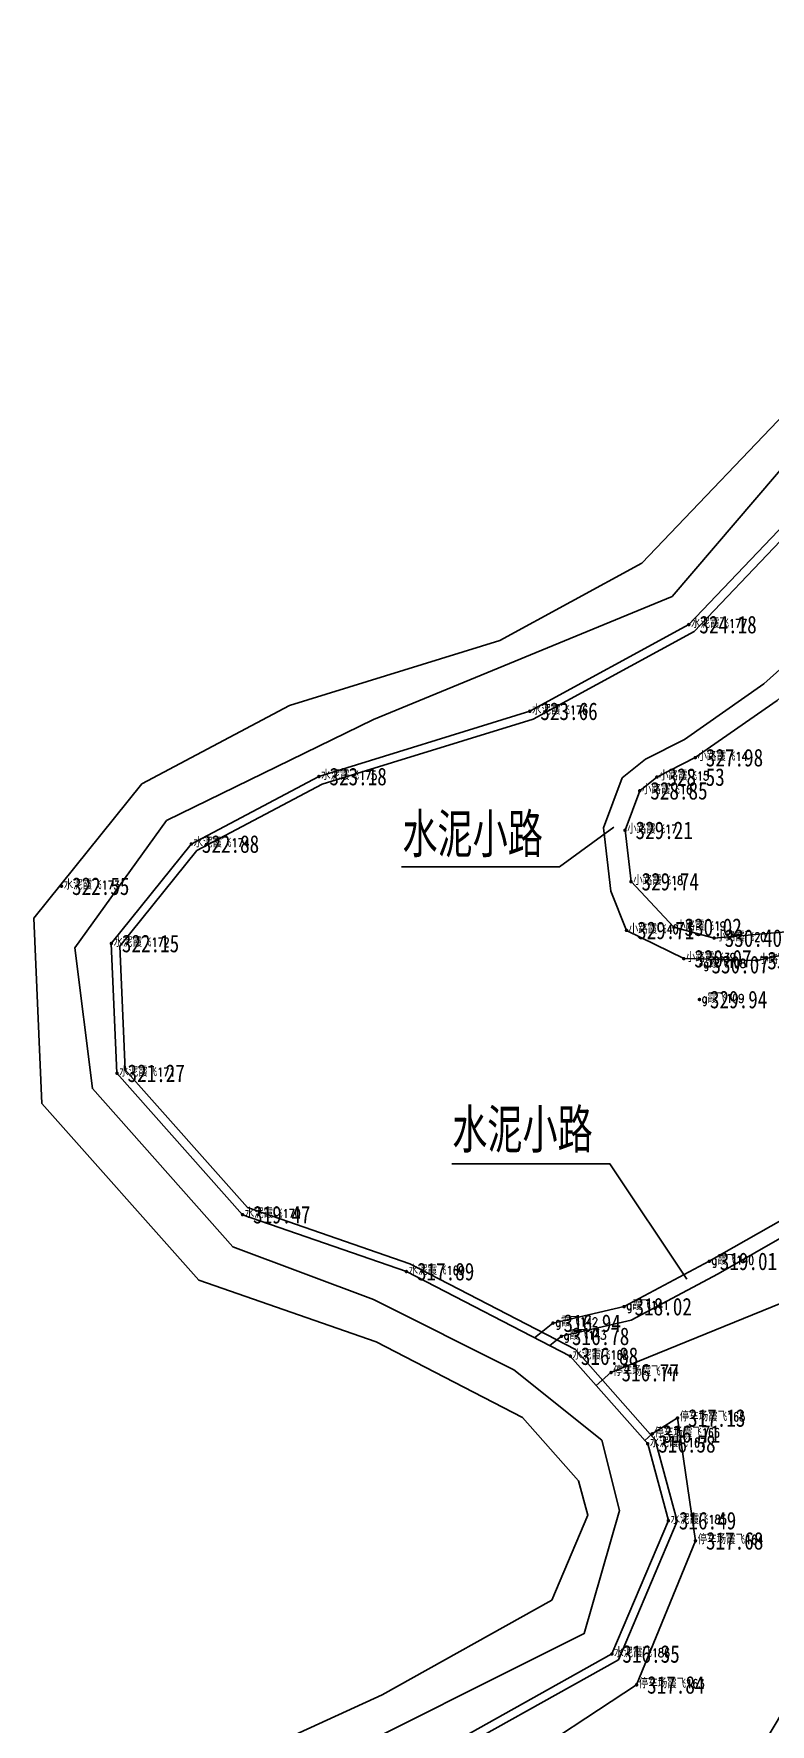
# Model space of a CAD drawing. Extents: x 380662 to 384336, y 3073712 to 3075492.
# Drawn here: x 382046.7 to 382088.6, y 3075301.8 to 3075398 of the extents above; entities that cross this region are included whole.
import ezdxf
from ezdxf.enums import TextEntityAlignment as Align

# ---------------------------------------------------------------- set-up
doc = ezdxf.new("R2010")
doc.units = 0
doc.header["$LTSCALE"] = 0.5
doc.header["$PDSIZE"] = 0.2
doc.layers.get('0').update_dxf_attribs({"linetype": 'CONTINUOUS'})
for name, color, linetype in [('DMTZ', 3, 'CONTINUOUS'), ('GCD', 1, 'CONTINUOUS'), ('ZDH', 1, 'CONTINUOUS'), ('ZJ', 7, 'CONTINUOUS')]:
    doc.layers.add(name, color=color, linetype=linetype)
doc.styles.add('HZ', font='rs.shx', dxfattribs={"width": 0.8, "bigfont": 'hztxt.shx'})
doc.styles.add('正等线体', font='simhei.ttf')
doc.linetypes.add('10421', pattern='A,2,[150,AAA.SHX,S=0.5,R=0,X=0,Y=0.5],1e-11', length=2)

# ---------------------------------------------------------------- blocks, each defined once
blk = doc.blocks.new('GC200')
at = {"linetype": 'Continuous', "const_width": 0.2, "flags": 128}
blk.add_lwpolyline([(-0.1, 0, 1), (0.1, 0, 1)], format="xyb", close=True, dxfattribs=at)

msp = doc.modelspace()

# ---------------------------------------------------------------- linework, layer by layer
at = {"linetype": 'Continuous', "flags": 128}
msp.add_lwpolyline([(382062, 3075299), (382078, 3075307), (382080, 3075314), (382079, 3075318), (382074, 3075322), (382066, 3075326), (382058, 3075329), (382050, 3075338), (382049, 3075346), (382054.221, 3075353.243), (382066, 3075359), (382083, 3075366), (382095, 3075380), (382104, 3075392), (382113, 3075398), (382121, 3075397), (382128, 3075391), (382142, 3075378)], dxfattribs=at)
at = {"color": 8, "linetype": 'Continuous', "flags": 128}
for points, elevation in [([(382123.696, 3075392.434), (382117.021, 3075395.239), (382112.051, 3075394.19), (382105.953, 3075389.879), (382100.606, 3075385.45), (382097.383, 3075379.867), (382096.563, 3075378.477), (382095.875, 3075377.423), (382094.722, 3075375.643), (382093.753, 3075374.649), (382083.956, 3075364.395), (382074.901, 3075359.465), (382062.897, 3075355.752), (382055.63, 3075351.913), (382051.077, 3075346.254), (382051.4, 3075338.876), (382058.548, 3075330.829), (382067.878, 3075327.593), (382077.208, 3075322.782), (382081.615, 3075317.795), (382082.79, 3075313.425), (382079.574, 3075305.842), (382068.454, 3075299.636)], 326.336), ([(382100.606, 3075385.45), (382099.709, 3075376.458), (382099.079, 3075374.364), (382097.026, 3075368.701), (382094.633, 3075365.63), (382092.314, 3075363.075), (382088.98, 3075360.086), (382084.322, 3075356.826), (382082.135, 3075355.722), (382081.161, 3075354.943), (382080.322, 3075352.694), (382080.664, 3075349.773), (382083.106, 3075347.184), (382085.396, 3075346.563), (382090.988, 3075347.058), (382099.557, 3075347.218), (382105.783, 3075346.546), (382110.492, 3075346.245), (382115.855, 3075345.436), (382121.034, 3075344.283), (382124.431, 3075344.545), (382127.317, 3075344.463), (382129.725, 3075345.465)], 327.26), ([(382097.383, 3075379.867), (382097.401, 3075379.845), (382098.561, 3075376.803), (382097.941, 3075374.741), (382095.964, 3075369.288), (382093.715, 3075366.402), (382091.468, 3075363.926), (382088.233, 3075361.027), (382083.705, 3075357.858), (382081.483, 3075356.736), (382080.154, 3075355.672), (382079.098, 3075352.842), (382079.519, 3075349.239), (382080.408, 3075347)], 327.042), ([(382097.607, 3075379.304), (382096.97, 3075378.224), (382096.276, 3075377.162), (382095.098, 3075375.343), (382094.098, 3075374.317), (382084.251, 3075364.01), (382075.088, 3075359.022), (382063.081, 3075355.308), (382055.941, 3075351.536), (382051.563, 3075346.095), (382051.871, 3075339.067), (382058.823, 3075331.24), (382068.067, 3075328.034), (382077.507, 3075323.166), (382082.048, 3075318.028), (382083.295, 3075313.39), (382079.951, 3075305.504), (382068.67, 3075299.209)], 326.336), ([(382090.626, 3075377.667), (382081.283, 3075367.887), (382073.203, 3075363.488), (382061.226, 3075359.784), (382052.807, 3075355.336), (382046.664, 3075347.701), (382047.126, 3075337.144), (382056.052, 3075327.095), (382066.162, 3075323.589), (382074.492, 3075319.293), (382077.683, 3075315.682), (382078.205, 3075313.743), (382076.155, 3075308.91), (382066.489, 3075303.516), (382056.129, 3075298.784)], 326.336), ([(382122.575, 3075342.368), (382119.335, 3075343.435), (382113.1, 3075344.677), (382108.472, 3075345.103), (382104.752, 3075345.497), (382095.872, 3075346.345), (382091.805, 3075346.134), (382087.826, 3075345.287), (382083.664, 3075345.393), (382080.408, 3075347)], 334.008), ([(382075.178, 3075323.829), (382076.222, 3075324.66), (382080.266, 3075325.598), (382085.117, 3075328.177), (382089.318, 3075330.579), (382093.946, 3075332.715), (382099.12, 3075334.572), (382102.97, 3075335.83), (382108.249, 3075336.439), (382112.36, 3075335.449), (382115.394, 3075335.187), (382115.753, 3075336.348), (382116.991, 3075338.474)], 326.336), ([(382076.039, 3075323.385), (382076.702, 3075323.912), (382080.669, 3075324.832), (382085.628, 3075327.469), (382089.808, 3075329.859), (382094.37, 3075331.964), (382099.498, 3075333.805), (382103.256, 3075335.033), (382108.304, 3075335.615), (382112.332, 3075334.645), (382116.101, 3075334.32), (382116.631, 3075336.034), (382117.821, 3075338.077)], 316.782), ([(382078.687, 3075321.109), (382079.524, 3075321.849), (382090.836, 3075326.452), (382092.934, 3075323.484), (382093.903, 3075321.679), (382093.903, 3075313.679), (382090.212, 3075304.085), (382087.004, 3075298.714)], 318.599), ([(382073.703, 3075299.306), (382080.981, 3075304.083), (382084.332, 3075312.278), (382083.311, 3075319.265), (382081.87, 3075318.359), (382081.447, 3075317.985)], 318.599)]:
    msp.add_lwpolyline(points, dxfattribs=dict(at, elevation=elevation))
for points in [[(382079.694, 3075352.863), (382076.589, 3075350.617), (382067.589, 3075350.617)], [(382083.845, 3075327.169), (382079.465, 3075333.72), (382070.465, 3075333.72)]]:
    msp.add_lwpolyline(points, dxfattribs=at)
at = {"layer": 'DMTZ', "color": 8, "linetype": '10421', "flags": 128}
for points, elevation in [([(382122.575, 3075342.368, 0.00000233, 0.00000233, 0), (382119.335, 3075343.435, 0.00000233, 0.00000233, 0), (382113.1, 3075344.677, 0.00000233, 0.00000233, 0), (382108.472, 3075345.103, 0.00000233, 0.00000233, 0), (382104.752, 3075345.497, 0.00000233, 0.00000233, 0), (382095.872, 3075346.345, 0.00000233, 0.00000233, 0), (382091.805, 3075346.134, 0.00000233, 0.00000233, 0), (382087.826, 3075345.287, 0.00000233, 0.00000233, 0)], 334.008), ([(382116.991, 3075338.474, 0.00000233, 0.00000233, 0), (382114.41, 3075338.478, 0.00000233, 0.00000233, 0), (382111.295, 3075339.67, 0.00000233, 0.00000233, 0), (382107.602, 3075340.296, 0.00000233, 0.00000233, 0), (382103.739, 3075340.336, 0.00000233, 0.00000233, 0), (382098.882, 3075341.038, 0.00000233, 0.00000233, 0), (382092.832, 3075342.026, 0.00000233, 0.00000233, 0), (382088.824, 3075342.38, 0.00000233, 0.00000233, 0), (382084.558, 3075343.068, 0.00000233, 0.00000233, 0)], 326.336)]:
    msp.add_lwpolyline(points, format="xyseb", dxfattribs=dict(at, elevation=elevation))
at = {"layer": 'ZDH', "color": 8, "linetype": 'Continuous'}
for p in [(382083.956, 3075364.395, 324.178), (382074.901, 3075359.465, 323.658), (382084.322, 3075356.826, 327.978), (382062.897, 3075355.752, 323.179), (382082.135, 3075355.722, 328.532), (382081.161, 3075354.943, 328.852), (382080.322, 3075352.694, 329.206), (382055.63, 3075351.913, 322.876), (382080.664, 3075349.773, 329.739), (382048.242, 3075349.515, 322.552), (382080.408, 3075347, 329.705), (382083.106, 3075347.184, 330.016), (382051.077, 3075346.254, 322.154), (382085.396, 3075346.563, 330.402), (382083.664, 3075345.393, 330.071), (382084.645, 3075345.054, 330.069), (382087.826, 3075345.287, 330.603), (382084.558, 3075343.068, 329.935), (382051.4, 3075338.876, 321.266), (382058.548, 3075330.829, 319.468), (382067.878, 3075327.593, 317.886), (382085.117, 3075328.177, 319.013), (382076.222, 3075324.66, 316.935), (382080.266, 3075325.598, 318.016), (382076.702, 3075323.912, 316.782), (382077.208, 3075322.782, 316.877), (382079.524, 3075321.849, 316.771), (382083.311, 3075319.265, 317.13), (382081.87, 3075318.359, 316.708), (382081.615, 3075317.795, 316.575), (382082.79, 3075313.425, 316.494), (382084.332, 3075312.278, 317.683), (382079.574, 3075305.842, 316.354), (382080.981, 3075304.083, 317.839)]:
    msp.add_point(p, dxfattribs=at)

# ---------------------------------------------------------------- block references
at = {"layer": 'GCD', "color": 8, "linetype": 'Continuous'}
ref = msp.add_blockref('GC200', (382083.956, 3075364.395, 324.178), dxfattribs=dict(at, xscale=0.5, yscale=0.5, zscale=0.5))
ref.add_attrib('height', '324.18', dxfattribs={"linetype": 'Continuous', "height": 1, "style": '正等线体', "width": 0.8}).set_placement((382084.556, 3075364.395, 324.178), align=Align.MIDDLE_LEFT)
ref = msp.add_blockref('GC200', (382074.901, 3075359.465, 323.658), dxfattribs=dict(at, xscale=0.5, yscale=0.5, zscale=0.5))
ref.add_attrib('height', '323.66', dxfattribs={"linetype": 'Continuous', "height": 1, "style": '正等线体', "width": 0.8}).set_placement((382075.501, 3075359.465, 323.658), align=Align.MIDDLE_LEFT)
ref = msp.add_blockref('GC200', (382084.322, 3075356.826, 327.978), dxfattribs=dict(at, xscale=0.5, yscale=0.5, zscale=0.5))
ref.add_attrib('height', '327.98', dxfattribs={"linetype": 'Continuous', "height": 1, "style": '正等线体', "width": 0.8}).set_placement((382084.922, 3075356.826, 327.978), align=Align.MIDDLE_LEFT)
ref = msp.add_blockref('GC200', (382062.897, 3075355.752, 323.179), dxfattribs=dict(at, xscale=0.5, yscale=0.5, zscale=0.5))
ref.add_attrib('height', '323.18', dxfattribs={"linetype": 'Continuous', "height": 1, "style": '正等线体', "width": 0.8}).set_placement((382063.497, 3075355.752, 323.179), align=Align.MIDDLE_LEFT)
ref = msp.add_blockref('GC200', (382081.161, 3075354.943, 328.852), dxfattribs=dict(at, xscale=0.5, yscale=0.5, zscale=0.5))
ref.add_attrib('height', '328.85', dxfattribs={"linetype": 'Continuous', "height": 1, "style": '正等线体', "width": 0.8}).set_placement((382081.761, 3075354.943, 328.852), align=Align.MIDDLE_LEFT)
ref = msp.add_blockref('GC200', (382082.135, 3075355.722, 328.532), dxfattribs=dict(at, xscale=0.5, yscale=0.5, zscale=0.5))
ref.add_attrib('height', '328.53', dxfattribs={"linetype": 'Continuous', "height": 1, "style": '正等线体', "width": 0.8}).set_placement((382082.735, 3075355.722, 328.532), align=Align.MIDDLE_LEFT)
ref = msp.add_blockref('GC200', (382080.322, 3075352.694, 329.206), dxfattribs=dict(at, xscale=0.5, yscale=0.5, zscale=0.5))
ref.add_attrib('height', '329.21', dxfattribs={"linetype": 'Continuous', "height": 1, "style": '正等线体', "width": 0.8}).set_placement((382080.922, 3075352.694, 329.206), align=Align.MIDDLE_LEFT)
ref = msp.add_blockref('GC200', (382055.63, 3075351.913, 322.876), dxfattribs=dict(at, xscale=0.5, yscale=0.5, zscale=0.5))
ref.add_attrib('height', '322.88', dxfattribs={"linetype": 'Continuous', "height": 1, "style": '正等线体', "width": 0.8}).set_placement((382056.23, 3075351.913, 322.876), align=Align.MIDDLE_LEFT)
ref = msp.add_blockref('GC200', (382048.242, 3075349.515, 322.552), dxfattribs=dict(at, xscale=0.5, yscale=0.5, zscale=0.5))
ref.add_attrib('height', '322.55', dxfattribs={"linetype": 'Continuous', "height": 1, "style": '正等线体', "width": 0.8}).set_placement((382048.842, 3075349.515, 322.552), align=Align.MIDDLE_LEFT)
ref = msp.add_blockref('GC200', (382080.664, 3075349.773, 329.739), dxfattribs=dict(at, xscale=0.5, yscale=0.5, zscale=0.5))
ref.add_attrib('height', '329.74', dxfattribs={"linetype": 'Continuous', "height": 1, "style": '正等线体', "width": 0.8}).set_placement((382081.264, 3075349.773, 329.739), align=Align.MIDDLE_LEFT)
ref = msp.add_blockref('GC200', (382080.408, 3075347, 329.705), dxfattribs=dict(at, xscale=0.5, yscale=0.5, zscale=0.5))
ref.add_attrib('height', '329.71', dxfattribs={"linetype": 'Continuous', "height": 1, "style": '正等线体', "width": 0.8}).set_placement((382081.008, 3075347, 329.705), align=Align.MIDDLE_LEFT)
ref = msp.add_blockref('GC200', (382083.106, 3075347.184, 330.016), dxfattribs=dict(at, xscale=0.5, yscale=0.5, zscale=0.5))
ref.add_attrib('height', '330.02', dxfattribs={"linetype": 'Continuous', "height": 1, "style": '正等线体', "width": 0.8}).set_placement((382083.706, 3075347.184, 330.016), align=Align.MIDDLE_LEFT)
ref = msp.add_blockref('GC200', (382085.396, 3075346.563, 330.402), dxfattribs=dict(at, xscale=0.5, yscale=0.5, zscale=0.5))
ref.add_attrib('height', '330.40', dxfattribs={"linetype": 'Continuous', "height": 1, "style": '正等线体', "width": 0.8}).set_placement((382085.996, 3075346.563, 330.402), align=Align.MIDDLE_LEFT)
ref = msp.add_blockref('GC200', (382051.077, 3075346.254, 322.154), dxfattribs=dict(at, xscale=0.5, yscale=0.5, zscale=0.5))
ref.add_attrib('height', '322.15', dxfattribs={"linetype": 'Continuous', "height": 1, "style": '正等线体', "width": 0.8}).set_placement((382051.677, 3075346.254, 322.154), align=Align.MIDDLE_LEFT)
ref = msp.add_blockref('GC200', (382083.664, 3075345.393, 330.071), dxfattribs=dict(at, xscale=0.5, yscale=0.5, zscale=0.5))
ref.add_attrib('height', '330.07', dxfattribs={"linetype": 'Continuous', "height": 1, "style": '正等线体', "width": 0.8}).set_placement((382084.264, 3075345.393, 330.071), align=Align.MIDDLE_LEFT)
ref = msp.add_blockref('GC200', (382084.645, 3075345.054, 330.069), dxfattribs=dict(at, xscale=0.5, yscale=0.5, zscale=0.5))
ref.add_attrib('height', '330.07', dxfattribs={"linetype": 'Continuous', "height": 1, "style": '正等线体', "width": 0.8}).set_placement((382085.245, 3075345.054, 330.069), align=Align.MIDDLE_LEFT)
ref = msp.add_blockref('GC200', (382087.826, 3075345.287, 330.603), dxfattribs=dict(at, xscale=0.5, yscale=0.5, zscale=0.5))
ref.add_attrib('height', '330.60', dxfattribs={"linetype": 'Continuous', "height": 1, "style": '正等线体', "width": 0.8}).set_placement((382088.426, 3075345.287, 330.603), align=Align.MIDDLE_LEFT)
ref = msp.add_blockref('GC200', (382084.558, 3075343.068, 329.935), dxfattribs=dict(at, xscale=0.5, yscale=0.5, zscale=0.5))
ref.add_attrib('height', '329.94', dxfattribs={"linetype": 'Continuous', "height": 1, "style": '正等线体', "width": 0.8}).set_placement((382085.158, 3075343.068, 329.935), align=Align.MIDDLE_LEFT)
ref = msp.add_blockref('GC200', (382051.4, 3075338.876, 321.266), dxfattribs=dict(at, xscale=0.5, yscale=0.5, zscale=0.5))
ref.add_attrib('height', '321.27', dxfattribs={"linetype": 'Continuous', "height": 1, "style": '正等线体', "width": 0.8}).set_placement((382052, 3075338.876, 321.266), align=Align.MIDDLE_LEFT)
ref = msp.add_blockref('GC200', (382058.548, 3075330.829, 319.468), dxfattribs=dict(at, xscale=0.5, yscale=0.5, zscale=0.5))
ref.add_attrib('height', '319.47', dxfattribs={"linetype": 'Continuous', "height": 1, "style": '正等线体', "width": 0.8}).set_placement((382059.148, 3075330.829, 319.468), align=Align.MIDDLE_LEFT)
ref = msp.add_blockref('GC200', (382085.117, 3075328.177, 319.013), dxfattribs=dict(at, xscale=0.5, yscale=0.5, zscale=0.5))
ref.add_attrib('height', '319.01', dxfattribs={"linetype": 'Continuous', "height": 1, "style": '正等线体', "width": 0.8}).set_placement((382085.717, 3075328.177, 319.013), align=Align.MIDDLE_LEFT)
ref = msp.add_blockref('GC200', (382067.878, 3075327.593, 317.886), dxfattribs=dict(at, xscale=0.5, yscale=0.5, zscale=0.5))
ref.add_attrib('height', '317.89', dxfattribs={"linetype": 'Continuous', "height": 1, "style": '正等线体', "width": 0.8}).set_placement((382068.478, 3075327.593, 317.886), align=Align.MIDDLE_LEFT)
ref = msp.add_blockref('GC200', (382080.266, 3075325.598, 318.016), dxfattribs=dict(at, xscale=0.5, yscale=0.5, zscale=0.5))
ref.add_attrib('height', '318.02', dxfattribs={"linetype": 'Continuous', "height": 1, "style": '正等线体', "width": 0.8}).set_placement((382080.866, 3075325.598, 318.016), align=Align.MIDDLE_LEFT)
ref = msp.add_blockref('GC200', (382076.222, 3075324.66, 316.935), dxfattribs=dict(at, xscale=0.5, yscale=0.5, zscale=0.5))
ref.add_attrib('height', '316.94', dxfattribs={"linetype": 'Continuous', "height": 1, "style": '正等线体', "width": 0.8}).set_placement((382076.822, 3075324.66, 316.935), align=Align.MIDDLE_LEFT)
ref = msp.add_blockref('GC200', (382076.702, 3075323.912, 316.782), dxfattribs=dict(at, xscale=0.5, yscale=0.5, zscale=0.5))
ref.add_attrib('height', '316.78', dxfattribs={"linetype": 'Continuous', "height": 1, "style": '正等线体', "width": 0.8}).set_placement((382077.302, 3075323.912, 316.782), align=Align.MIDDLE_LEFT)
ref = msp.add_blockref('GC200', (382077.208, 3075322.782, 316.877), dxfattribs=dict(at, xscale=0.5, yscale=0.5, zscale=0.5))
ref.add_attrib('height', '316.88', dxfattribs={"linetype": 'Continuous', "height": 1, "style": '正等线体', "width": 0.8}).set_placement((382077.808, 3075322.782, 316.877), align=Align.MIDDLE_LEFT)
ref = msp.add_blockref('GC200', (382079.524, 3075321.849, 316.771), dxfattribs=dict(at, xscale=0.5, yscale=0.5, zscale=0.5))
ref.add_attrib('height', '316.77', dxfattribs={"linetype": 'Continuous', "height": 1, "style": '正等线体', "width": 0.8}).set_placement((382080.124, 3075321.849, 316.771), align=Align.MIDDLE_LEFT)
ref = msp.add_blockref('GC200', (382083.311, 3075319.265, 317.13), dxfattribs=dict(at, xscale=0.5, yscale=0.5, zscale=0.5))
ref.add_attrib('height', '317.13', dxfattribs={"linetype": 'Continuous', "height": 1, "style": '正等线体', "width": 0.8}).set_placement((382083.911, 3075319.265, 317.13), align=Align.MIDDLE_LEFT)
ref = msp.add_blockref('GC200', (382081.615, 3075317.795, 316.575), dxfattribs=dict(at, xscale=0.5, yscale=0.5, zscale=0.5))
ref.add_attrib('height', '316.58', dxfattribs={"linetype": 'Continuous', "height": 1, "style": '正等线体', "width": 0.8}).set_placement((382082.215, 3075317.795, 316.575), align=Align.MIDDLE_LEFT)
ref = msp.add_blockref('GC200', (382081.87, 3075318.359, 316.708), dxfattribs=dict(at, xscale=0.5, yscale=0.5, zscale=0.5))
ref.add_attrib('height', '316.71', dxfattribs={"linetype": 'Continuous', "height": 1, "style": '正等线体', "width": 0.8}).set_placement((382082.47, 3075318.359, 316.708), align=Align.MIDDLE_LEFT)
ref = msp.add_blockref('GC200', (382082.79, 3075313.425, 316.494), dxfattribs=dict(at, xscale=0.5, yscale=0.5, zscale=0.5))
ref.add_attrib('height', '316.49', dxfattribs={"linetype": 'Continuous', "height": 1, "style": '正等线体', "width": 0.8}).set_placement((382083.39, 3075313.425, 316.494), align=Align.MIDDLE_LEFT)
ref = msp.add_blockref('GC200', (382084.332, 3075312.278, 317.683), dxfattribs=dict(at, xscale=0.5, yscale=0.5, zscale=0.5))
ref.add_attrib('height', '317.68', dxfattribs={"linetype": 'Continuous', "height": 1, "style": '正等线体', "width": 0.8}).set_placement((382084.932, 3075312.278, 317.683), align=Align.MIDDLE_LEFT)
ref = msp.add_blockref('GC200', (382079.574, 3075305.842, 316.354), dxfattribs=dict(at, xscale=0.5, yscale=0.5, zscale=0.5))
ref.add_attrib('height', '316.35', dxfattribs={"linetype": 'Continuous', "height": 1, "style": '正等线体', "width": 0.8}).set_placement((382080.174, 3075305.842, 316.354), align=Align.MIDDLE_LEFT)
ref = msp.add_blockref('GC200', (382080.981, 3075304.083, 317.839), dxfattribs=dict(at, xscale=0.5, yscale=0.5, zscale=0.5))
ref.add_attrib('height', '317.84', dxfattribs={"linetype": 'Continuous', "height": 1, "style": '正等线体', "width": 0.8}).set_placement((382081.581, 3075304.083, 317.839), align=Align.MIDDLE_LEFT)

# ---------------------------------------------------------------- texts
at = {"layer": 'ZDH', "color": 8, "linetype": 'Continuous', "style": 'HZ', "width": 0.8}
for s, p in [('水泥霞飞177', (382084.081, 3075364.208, 324.178)), ('水泥霞飞176', (382075.026, 3075359.277, 323.658)), ('小路霞飞14', (382084.447, 3075356.638, 327.978)), ('水泥霞飞175', (382063.022, 3075355.564, 323.179)), ('小路霞飞15', (382082.26, 3075355.535, 328.532)), ('小路霞飞16', (382081.286, 3075354.755, 328.852)), ('小路霞飞17', (382080.447, 3075352.507, 329.206)), ('水泥霞飞174', (382055.755, 3075351.726, 322.876)), ('水泥霞飞173', (382048.367, 3075349.328, 322.552)), ('小路霞飞18', (382080.789, 3075349.586, 329.739)), ('小路霞飞40', (382080.533, 3075346.812, 329.705)), ('小路霞飞19', (382083.231, 3075346.996, 330.016)), ('小路霞飞20', (382085.521, 3075346.376, 330.402)), ('水泥霞飞172', (382051.202, 3075346.067, 322.154)), ('小路霞飞39', (382083.789, 3075345.206, 330.071)), ('g霞飞108', (382084.77, 3075344.867, 330.069)), ('小路霞飞38', (382087.951, 3075345.1, 330.603)), ('g霞飞109', (382084.683, 3075342.88, 329.935)), ('水泥霞飞171', (382051.525, 3075338.689, 321.266)), ('水泥霞飞170', (382058.673, 3075330.641, 319.468)), ('g霞飞140', (382085.242, 3075327.99, 319.013)), ('水泥霞飞169', (382068.003, 3075327.405, 317.886)), ('g霞飞141', (382080.391, 3075325.411, 318.016)), ('g霞飞142', (382076.347, 3075324.473, 316.935)), ('g霞飞143', (382076.827, 3075323.725, 316.782)), ('水泥霞飞168', (382077.333, 3075322.595, 316.877)), ('停车场霞飞144', (382079.649, 3075321.661, 316.771)), ('停车场霞飞165', (382083.436, 3075319.078, 317.13)), ('水泥霞飞167', (382081.74, 3075317.607, 316.575)), ('停车场霞飞166', (382081.995, 3075318.172, 316.708)), ('水泥霞飞185', (382082.915, 3075313.237, 316.494)), ('停车场霞飞164', (382084.457, 3075312.09, 317.683)), ('水泥霞飞186', (382079.699, 3075305.655, 316.354)), ('停车场霞飞163', (382081.106, 3075303.896, 317.839))]:
    msp.add_text(s, height=0.5, dxfattribs=at).set_placement(p)
at = {"layer": 'ZJ', "color": 8, "linetype": 'Continuous', "style": 'HZ', "width": 0.8}
for p in [(382071.647, 3075352.543), (382074.486, 3075335.737)]:
    msp.add_text('水泥小路', height=2.5, dxfattribs=at).set_placement(p, align=Align.MIDDLE)

doc.saveas('drawing.dxf')
